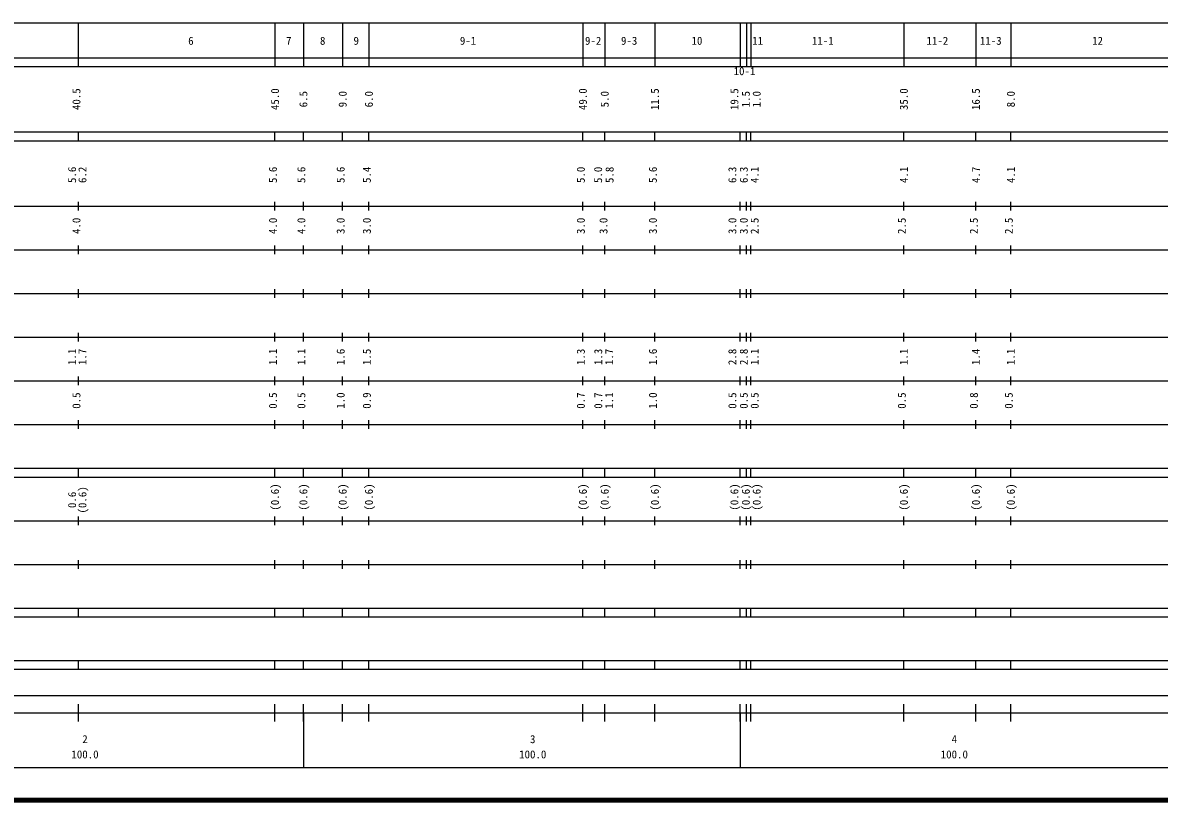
# Model space of a CAD drawing. Units: millimetres on the paper, enlarged 1000 times. Extents: x 40000 to 680000, y 20000 to 380000.
# Drawn here: x 203741 to 463999, y 20000 to 198000 of the extents above; entities that cross this region are included whole.
import ezdxf
from ezdxf.enums import TextEntityAlignment as Align

# ---------------------------------------------------------------- set-up
doc = ezdxf.new("R2010")
doc.units = ezdxf.units.MM
doc.header["$LTSCALE"] = 1000
doc.layers.add('M-TTL', color=2, linetype='Continuous', lineweight=140)
doc.layers.add('M-TTL-BAND', color=7, linetype='Continuous', lineweight=25)
doc.styles.add('ＭＳ ゴシック', font='')
doc.styles.get('ＭＳ ゴシック').set_extended_font_data('MS Gothic')

msp = doc.modelspace()

# ---------------------------------------------------------------- linework, layer by layer
at = {"layer": 'M-TTL'}
msp.add_line((40000, 20000), (680000, 20000), dxfattribs=at)
at = {"layer": 'M-TTL-BAND'}
for p, q in [((68000, 198000), (579000, 198000)), ((216500, 188000), (216500, 198000)), ((261500, 198000), (261500, 188000)), ((268000, 198000), (268000, 188000)), ((277000, 198000), (277000, 188000)), ((283000, 198000), (283000, 188000)), ((332000, 198000), (332000, 188000)), ((337000, 198000), (337000, 188000)), ((348500, 198000), (348500, 188000)), ((368000, 198000), (368000, 188000)), ((369500, 198000), (369500, 188000)), ((370500, 198000), (370500, 188000)), ((405500, 198000), (405500, 188000)), ((422000, 198000), (422000, 188000)), ((430000, 198000), (430000, 188000)), ((40000, 190000), (579000, 190000)), ((40000, 188000), (579000, 188000)), ((40000, 173000), (579000, 173000)), ((216500, 171000), (216500, 173000)), ((261500, 171000), (261500, 173000)), ((268000, 171000), (268000, 173000)), ((277000, 171000), (277000, 173000)), ((283000, 171000), (283000, 173000)), ((332000, 171000), (332000, 173000)), ((337000, 171000), (337000, 173000)), ((348500, 171000), (348500, 173000)), ((368000, 171000), (368000, 173000)), ((369500, 171000), (369500, 173000)), ((370500, 171000), (370500, 173000)), ((405500, 171000), (405500, 173000)), ((422000, 171000), (422000, 173000)), ((430000, 171000), (430000, 173000)), ((40000, 171000), (579000, 171000)), ((216500, 155000), (216500, 157000)), ((261500, 155000), (261500, 157000)), ((268000, 155000), (268000, 157000)), ((277000, 155000), (277000, 157000)), ((283000, 155000), (283000, 157000)), ((332000, 155000), (332000, 157000)), ((337000, 155000), (337000, 157000)), ((348500, 155000), (348500, 157000)), ((368000, 155000), (368000, 157000)), ((369500, 155000), (369500, 157000)), ((370500, 155000), (370500, 157000)), ((405500, 155000), (405500, 157000)), ((422000, 155000), (422000, 157000)), ((430000, 155000), (430000, 157000)), ((40000, 156000), (579000, 156000)), ((46000, 146000), (579000, 146000)), ((216500, 145000), (216500, 147000)), ((261500, 145000), (261500, 147000)), ((268000, 145000), (268000, 147000)), ((277000, 145000), (277000, 147000)), ((283000, 145000), (283000, 147000)), ((332000, 145000), (332000, 147000)), ((337000, 145000), (337000, 147000)), ((348500, 145000), (348500, 147000)), ((368000, 145000), (368000, 147000)), ((369500, 145000), (369500, 147000)), ((370500, 145000), (370500, 147000)), ((405500, 145000), (405500, 147000)), ((422000, 145000), (422000, 147000)), ((430000, 145000), (430000, 147000)), ((52000, 136000), (579000, 136000)), ((216500, 135000), (216500, 137000)), ((261500, 135000), (261500, 137000)), ((268000, 135000), (268000, 137000)), ((277000, 135000), (277000, 137000)), ((283000, 135000), (283000, 137000)), ((332000, 135000), (332000, 137000)), ((337000, 135000), (337000, 137000)), ((348500, 135000), (348500, 137000)), ((368000, 135000), (368000, 137000)), ((369500, 135000), (369500, 137000)), ((370500, 135000), (370500, 137000)), ((405500, 135000), (405500, 137000)), ((422000, 135000), (422000, 137000)), ((430000, 135000), (430000, 137000)), ((46000, 126000), (579000, 126000)), ((216500, 125000), (216500, 127000)), ((261500, 125000), (261500, 127000)), ((268000, 125000), (268000, 127000)), ((277000, 125000), (277000, 127000)), ((283000, 125000), (283000, 127000)), ((332000, 125000), (332000, 127000)), ((337000, 125000), (337000, 127000)), ((348500, 125000), (348500, 127000)), ((368000, 125000), (368000, 127000)), ((369500, 125000), (369500, 127000)), ((370500, 125000), (370500, 127000)), ((405500, 125000), (405500, 127000)), ((422000, 125000), (422000, 127000)), ((430000, 125000), (430000, 127000)), ((52000, 116000), (579000, 116000)), ((216500, 115000), (216500, 117000)), ((261500, 115000), (261500, 117000)), ((268000, 115000), (268000, 117000)), ((277000, 115000), (277000, 117000)), ((283000, 115000), (283000, 117000)), ((332000, 115000), (332000, 117000)), ((337000, 115000), (337000, 117000)), ((348500, 115000), (348500, 117000)), ((368000, 115000), (368000, 117000)), ((369500, 115000), (369500, 117000)), ((370500, 115000), (370500, 117000)), ((405500, 115000), (405500, 117000)), ((422000, 115000), (422000, 117000)), ((430000, 115000), (430000, 117000)), ((216500, 105000), (216500, 107000)), ((261500, 105000), (261500, 107000)), ((268000, 105000), (268000, 107000)), ((277000, 105000), (277000, 107000)), ((283000, 105000), (283000, 107000)), ((332000, 105000), (332000, 107000)), ((337000, 105000), (337000, 107000)), ((348500, 105000), (348500, 107000)), ((368000, 105000), (368000, 107000)), ((369500, 105000), (369500, 107000)), ((370500, 105000), (370500, 107000)), ((405500, 105000), (405500, 107000)), ((422000, 105000), (422000, 107000)), ((430000, 105000), (430000, 107000)), ((46000, 106000), (579000, 106000)), ((40000, 96000), (579000, 96000)), ((40000, 94000), (579000, 94000)), ((216500, 94000), (216500, 96000)), ((261500, 94000), (261500, 96000)), ((268000, 94000), (268000, 96000)), ((277000, 94000), (277000, 96000)), ((283000, 94000), (283000, 96000)), ((332000, 94000), (332000, 96000)), ((337000, 94000), (337000, 96000)), ((348500, 94000), (348500, 96000)), ((368000, 94000), (368000, 96000)), ((369500, 94000), (369500, 96000)), ((370500, 94000), (370500, 96000)), ((405500, 94000), (405500, 96000)), ((422000, 94000), (422000, 96000)), ((430000, 94000), (430000, 96000)), ((49000, 84000), (579000, 84000)), ((216500, 83000), (216500, 85000)), ((261500, 83000), (261500, 85000)), ((268000, 83000), (268000, 85000)), ((277000, 83000), (277000, 85000)), ((283000, 83000), (283000, 85000)), ((332000, 83000), (332000, 85000)), ((337000, 83000), (337000, 85000)), ((348500, 83000), (348500, 85000)), ((368000, 83000), (368000, 85000)), ((369500, 83000), (369500, 85000)), ((370500, 83000), (370500, 85000)), ((405500, 83000), (405500, 85000)), ((422000, 83000), (422000, 85000)), ((430000, 83000), (430000, 85000)), ((40000, 74000), (579000, 74000)), ((216500, 73000), (216500, 75000)), ((261500, 73000), (261500, 75000)), ((268000, 73000), (268000, 75000)), ((277000, 73000), (277000, 75000)), ((283000, 73000), (283000, 75000)), ((332000, 73000), (332000, 75000)), ((337000, 73000), (337000, 75000)), ((348500, 73000), (348500, 75000)), ((368000, 73000), (368000, 75000)), ((369500, 73000), (369500, 75000)), ((370500, 73000), (370500, 75000)), ((405500, 73000), (405500, 75000)), ((422000, 73000), (422000, 75000)), ((430000, 73000), (430000, 75000)), ((40000, 64000), (579000, 64000)), ((216500, 62000), (216500, 64000)), ((261500, 62000), (261500, 64000)), ((268000, 62000), (268000, 64000)), ((277000, 62000), (277000, 64000)), ((283000, 62000), (283000, 64000)), ((332000, 62000), (332000, 64000)), ((337000, 62000), (337000, 64000)), ((348500, 62000), (348500, 64000)), ((368000, 62000), (368000, 64000)), ((369500, 62000), (369500, 64000)), ((370500, 62000), (370500, 64000)), ((405500, 62000), (405500, 64000)), ((422000, 62000), (422000, 64000)), ((430000, 62000), (430000, 64000)), ((40000, 62000), (579000, 62000)), ((40000, 52000), (579000, 52000)), ((40000, 50000), (579000, 50000)), ((216500, 50000), (216500, 52000)), ((261500, 50000), (261500, 52000)), ((268000, 50000), (268000, 52000)), ((277000, 50000), (277000, 52000)), ((283000, 50000), (283000, 52000)), ((332000, 50000), (332000, 52000)), ((337000, 50000), (337000, 52000)), ((348500, 50000), (348500, 52000)), ((368000, 50000), (368000, 52000)), ((369500, 50000), (369500, 52000)), ((370500, 50000), (370500, 52000)), ((405500, 50000), (405500, 52000)), ((422000, 50000), (422000, 52000)), ((430000, 50000), (430000, 52000)), ((71000, 44000), (565000, 44000)), ((216500, 38000), (216500, 42000)), ((261500, 38000), (261500, 42000)), ((268000, 38000), (268000, 42000)), ((277000, 38000), (277000, 42000)), ((283000, 38000), (283000, 42000)), ((332000, 38000), (332000, 42000)), ((337000, 38000), (337000, 42000)), ((348500, 38000), (348500, 42000)), ((368000, 38000), (368000, 42000)), ((369500, 38000), (369500, 42000)), ((370500, 38000), (370500, 42000)), ((405500, 38000), (405500, 42000)), ((422000, 38000), (422000, 42000)), ((430000, 38000), (430000, 42000)), ((40000, 40000), (579000, 40000)), ((268000, 40000), (268000, 27500)), ((368000, 40000), (368000, 27500)), ((68000, 27500), (579000, 27500))]:
    msp.add_line(p, q, dxfattribs=at)

# ---------------------------------------------------------------- texts
at = {"layer": 'M-TTL-BAND', "style": 'ＭＳ ゴシック'}
for s, p in [('6', (242250, 192405)), ('7', (264669, 192405)), ('8', (272429, 192405)), ('9', (280105, 192405)), ('9-1', (305716, 192405)), ('9-2', (334363, 192405)), ('9-3', (342609, 192405)), ('10', (358129, 192405)), ('11', (372016, 192405)), ('11-1', (386946, 192405)), ('11-2', (413179, 192405)), ('11-3', (425410, 192405)), ('12', (449871, 192405)), ('10-1', (369021, 185449)), ('2', (218000, 32523)), ('3', (320527, 32523)), ('4', (417067, 32523)), ('100.0', (218000, 29033)), ('100.0', (320527, 29033)), ('100.0', (417067, 29033))]:
    msp.add_text(s, height=1833, dxfattribs=at).set_placement(p, align=Align.BOTTOM_CENTER)
for s, p in [('40.5', (217500, 180500)), ('5.6', (216500, 163174)), ('6.2', (218870, 163174)), ('5.6', (262500, 163174)), ('5.6', (269000, 163174)), ('5.6', (278000, 163174)), ('5.4', (284000, 163174)), ('5.0', (333000, 163174)), ('5.0', (336957, 163174)), ('5.8', (339584, 163174)), ('5.6', (349500, 163174)), ('6.3', (367699, 163174)), ('6.3', (370314, 163174)), ('4.1', (372802, 163174)), ('4.0', (217500, 151500)), ('4.0', (262500, 151500)), ('4.0', (269000, 151500)), ('3.0', (278000, 151500)), ('3.0', (284000, 151500)), ('3.0', (333000, 151500)), ('3.0', (338191, 151500)), ('3.0', (349500, 151500)), ('3.0', (367699, 151500)), ('3.0', (370314, 151500)), ('2.5', (372802, 151500)), ('2.5', (406500, 151500)), ('2.5', (423000, 151500)), ('2.5', (431000, 151500)), ('1.1', (216500, 121500)), ('1.7', (218870, 121500)), ('1.1', (262500, 121500)), ('1.1', (269000, 121500)), ('1.6', (278000, 121500)), ('1.5', (284000, 121500)), ('1.3', (333000, 121500)), ('1.3', (336989, 121500)), ('1.7', (339489, 121500)), ('1.6', (349500, 121500)), ('2.8', (367699, 121500)), ('2.8', (370314, 121500)), ('1.1', (372802, 121500)), ('0.5', (217500, 111500)), ('0.5', (262500, 111500)), ('0.5', (269000, 111500)), ('1.0', (278000, 111500)), ('0.9', (284000, 111500)), ('0.7', (333000, 111500)), ('0.7', (336989, 111500)), ('1.1', (339489, 111500)), ('1.0', (349500, 111500)), ('0.5', (367699, 111500)), ('0.5', (370314, 111500)), ('0.5', (372802, 111500)), ('0.5', (406500, 111500)), ('0.8', (423000, 111500)), ('0.5', (431000, 111500)), ('(0.6)', (218870, 88764)), ('0.6', (216500, 88764))]:
    msp.add_text(s, height=1833, rotation=90, dxfattribs=at).set_placement(p, align=Align.BOTTOM_CENTER)
for s, p in [('45.0', (261500, 180500)), ('6.5', (268000, 180500)), ('9.0', (277000, 180500)), ('6.0', (283000, 180500)), ('49.0', (332000, 180500)), ('5.0', (337000, 180500)), ('11.5', (348500, 180500)), ('19.5', (366699, 180500)), ('1.5', (369314, 180500)), ('1.0', (371802, 180500)), ('35.0', (405500, 180500)), ('16.5', (422000, 180500)), ('8.0', (430000, 180500)), ('4.1', (405528, 163174)), ('4.7', (422028, 163174)), ('4.1', (430028, 163174)), ('1.1', (405486, 121500)), ('1.4', (421986, 121500)), ('1.1', (429986, 121500)), ('(0.6)', (261500, 89416)), ('(0.6)', (268000, 89416)), ('(0.6)', (277000, 89416)), ('(0.6)', (283000, 89416)), ('(0.6)', (332000, 89416)), ('(0.6)', (337000, 89416)), ('(0.6)', (348500, 89416)), ('(0.6)', (366699, 89416)), ('(0.6)', (369314, 89416)), ('(0.6)', (371802, 89416)), ('(0.6)', (405500, 89416)), ('(0.6)', (422000, 89416)), ('(0.6)', (430000, 89416))]:
    msp.add_text(s, height=1833, rotation=90, dxfattribs=at).set_placement(p, align=Align.MIDDLE_CENTER)

doc.saveas('drawing.dxf')
